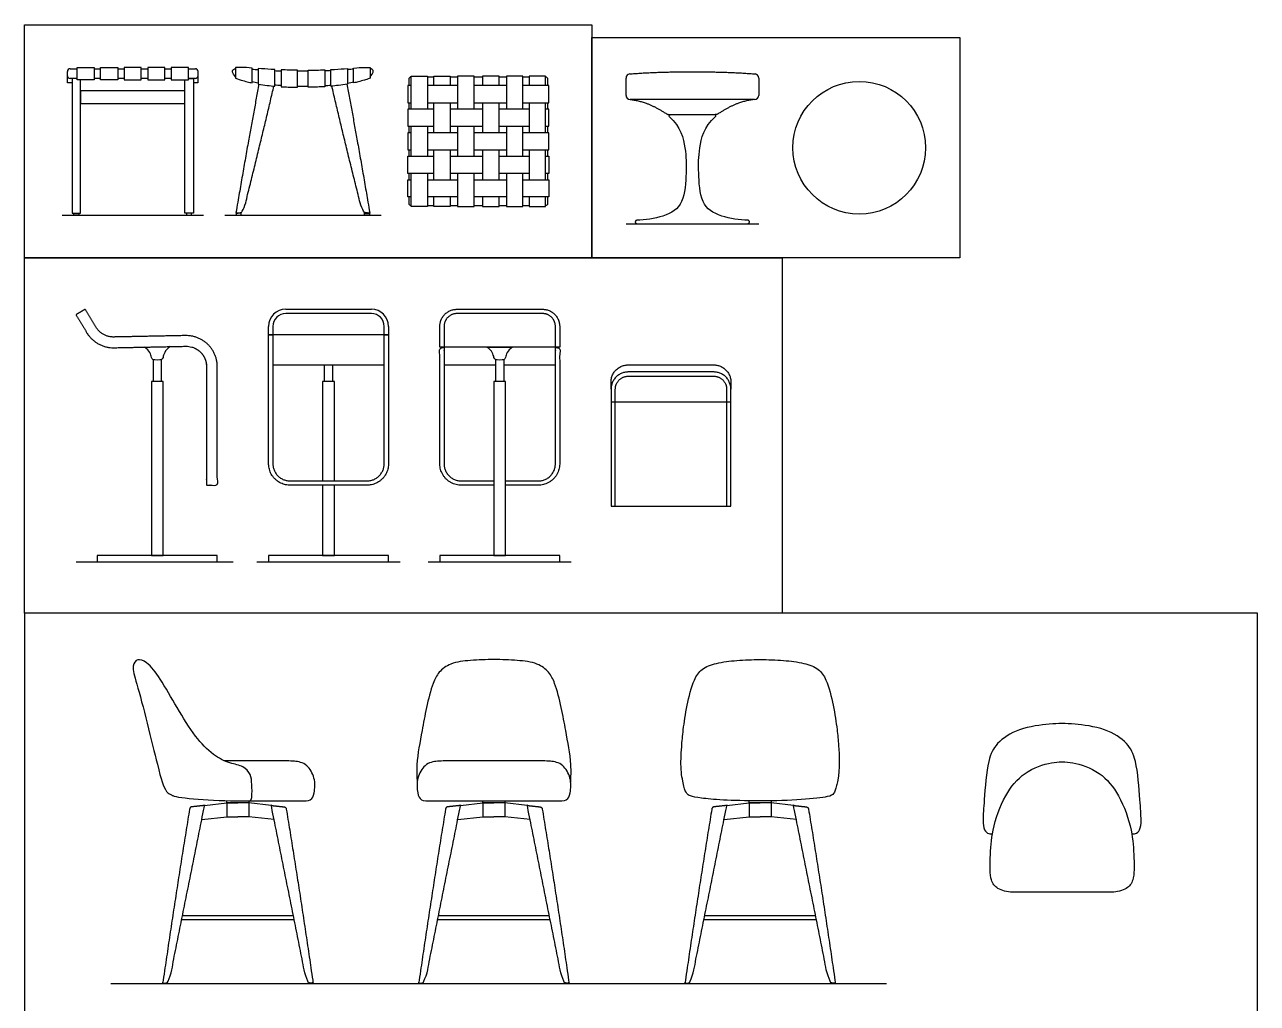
# Model space of a CAD drawing. Header units: millimetres. Extents: x 0 to 8.6, y -0.3 to 11.7.
# Drawn here: x 0.045 to 3.703, y 8.753 to 11.657 of the extents above; entities that cross this region are included whole.
import ezdxf

# ---------------------------------------------------------------- set-up
doc = ezdxf.new("R2010")
doc.units = ezdxf.units.MM
for name, color, linetype, true_color in [('AG-DETAILS', 7, 'Continuous', 0x66ffff), ('AG-DIAGRAM', 7, 'Continuous', 0xfecc66), ('AG-FURNITURE', 7, 'Continuous', 0x66ccff), ('X-VPRT', 6, 'Continuous', 0xff00ff)]:
    doc.layers.add(name, color=color, linetype=linetype, true_color=true_color)

msp = doc.modelspace()

# ---------------------------------------------------------------- linework, layer by layer
at = {"layer": 'AG-DETAILS'}
for p, q in [((0.8199, 10.8125), (1.0739, 10.8125)), ((1.0739, 10.7998), (0.8199, 10.7998)), ((0.7691, 10.7363), (0.7691, 10.7617)), ((0.7818, 10.7617), (0.7818, 10.7363)), ((1.112, 10.7363), (1.112, 10.7617)), ((1.1247, 10.7617), (1.1247, 10.7363))]:
    msp.add_line(p, q, dxfattribs=at)
for points in [[(1.2898, 10.6479), (1.4433, 10.6479)], [(1.4665, 10.6479), (1.62, 10.6479)]]:
    msp.add_lwpolyline(points, dxfattribs=at)
for centre, radius, start, end in [((0.8199, 10.7617), 0.0508, 90, 180), ((0.8199, 10.7617), 0.0381, 90, 180), ((1.0739, 10.7617), 0.0508, 0, 90), ((1.0739, 10.7617), 0.0381, 0, 90)]:
    msp.add_arc(centre, radius, start, end, dxfattribs=at)
for points, weights, knots in [([(1.4374, 10.2906), (1.389, 10.2906), (1.3406, 10.2906), (1.2771, 10.2906), (1.2771, 10.3541), (1.2771, 10.5452), (1.2771, 10.7002), (1.2834, 10.7002), (1.2898, 10.7002), (1.2898, 10.5452), (1.2898, 10.3541), (1.2898, 10.3033), (1.3406, 10.3033), (1.389, 10.3033), (1.4374, 10.3033)], [1, 1, 1, 0.707106781187, 1, 1, 1, 1, 1, 1, 1, 0.707106781186, 1, 1, 1], [-1.898874, -1.898874, -1.898874, -1.581166, -1.581166, -1.253916, -1.253916, 0, 0, 0.041667, 0.041667, 1.295583, 1.295583, 1.622832, 1.622832, 1.940541, 1.940541, 1.940541]), ([(1.4723, 10.3033), (1.5208, 10.3033), (1.5692, 10.3033), (1.62, 10.3033), (1.62, 10.3541), (1.62, 10.5452), (1.62, 10.7002), (1.6263, 10.7002), (1.6327, 10.7002), (1.6327, 10.5452), (1.6327, 10.3541), (1.6327, 10.2906), (1.5692, 10.2906), (1.5208, 10.2906), (1.4723, 10.2906)], [1, 1, 1, 0.707106781186, 1, 1, 1, 1, 1, 1, 1, 0.707106781187, 1, 1, 1], [2.055124, 2.055124, 2.055124, 2.372832, 2.372832, 2.700082, 2.700082, 3.953998, 3.953998, 3.995665, 3.995665, 5.249581, 5.249581, 5.576831, 5.576831, 5.894539, 5.894539, 5.894539])]:
    msp.add_rational_spline(points, weights, degree=2, knots=knots, dxfattribs=at)
at = {"layer": 'AG-DIAGRAM'}
for p, q in [((0.1976, 10.0632), (0.6639, 10.0632)), ((0.3009, 8.8122), (2.6021, 8.8122))]:
    msp.add_line(p, q, dxfattribs=at)
for points in [[(0.1563, 11.0919), (0.5754, 11.0919)], [(0.6388, 11.0919), (1.1026, 11.0919)], [(1.8295, 11.0665), (2.2232, 11.0665)], [(0.7345, 10.0632), (1.1592, 10.0632)], [(1.2425, 10.0632), (1.6672, 10.0632)]]:
    msp.add_lwpolyline(points, dxfattribs=at)
at = {"layer": 'AG-FURNITURE'}
for p, q in [((1.185, 11.4947), (1.185, 11.4761)), ((1.2591, 11.5015), (1.2408, 11.5015)), ((1.3297, 11.5015), (1.3081, 11.5015)), ((1.404, 11.5015), (1.3787, 11.5015)), ((1.4746, 11.5015), (1.4531, 11.5015)), ((1.542, 11.5015), (1.5236, 11.5015)), ((1.5978, 11.4761), (1.5978, 11.4947)), ((1.185, 11.4253), (1.185, 11.4062)), ((1.2591, 11.3364), (1.2591, 11.4253)), ((1.3081, 11.4253), (1.3081, 11.3364)), ((1.404, 11.4253), (1.404, 11.3364)), ((1.4531, 11.3364), (1.4531, 11.4253)), ((1.542, 11.4253), (1.542, 11.3364)), ((1.591, 11.3364), (1.591, 11.4253)), ((1.5978, 11.4062), (1.5978, 11.4253)), ((1.185, 11.3554), (1.185, 11.3364)), ((1.1917, 11.2665), (1.1917, 11.3554)), ((1.2408, 11.3554), (1.2408, 11.2665)), ((1.3297, 11.3554), (1.3297, 11.2665)), ((1.3787, 11.2665), (1.3787, 11.3554)), ((1.4746, 11.3554), (1.4746, 11.2665)), ((1.5236, 11.2665), (1.5236, 11.3554)), ((1.5978, 11.3364), (1.5978, 11.3554)), ((1.185, 11.2856), (1.185, 11.2665)), ((1.2591, 11.1967), (1.2591, 11.2856)), ((1.3081, 11.2856), (1.3081, 11.1967)), ((1.404, 11.2856), (1.404, 11.1967)), ((1.4531, 11.1967), (1.4531, 11.2856)), ((1.542, 11.2856), (1.542, 11.1967)), ((1.591, 11.1967), (1.591, 11.2856)), ((1.5978, 11.2665), (1.5978, 11.2856)), ((1.185, 11.2157), (1.185, 11.1967)), ((1.5978, 11.1967), (1.5978, 11.2157)), ((1.185, 11.1459), (1.185, 11.1272)), ((1.2408, 11.1205), (1.2591, 11.1205)), ((1.3081, 11.1205), (1.3297, 11.1205)), ((1.3787, 11.1205), (1.404, 11.1205)), ((1.4531, 11.1205), (1.4746, 11.1205)), ((1.5236, 11.1205), (1.542, 11.1205)), ((1.5978, 11.1272), (1.5978, 11.1459)), ((1.1247, 10.7363), (0.7691, 10.7363)), ((1.6327, 10.7002), (1.2771, 10.7002))]:
    msp.add_line(p, q, dxfattribs=at)
for points in [[(0.2008, 11.53), (0.2516, 11.53), (0.2516, 11.4936), (0.2008, 11.4936)], [(0.2706, 11.53), (0.3214, 11.53), (0.3214, 11.4936), (0.2706, 11.4936)], [(0.3913, 11.53), (0.3405, 11.53), (0.3405, 11.4936), (0.3913, 11.4936)], [(0.4611, 11.53), (0.4103, 11.53), (0.4103, 11.4936), (0.4611, 11.4936)], [(0.531, 11.53), (0.4802, 11.53), (0.4802, 11.4936), (0.531, 11.4936)], [(0.2113, 11.423), (0.5204, 11.423), (0.5204, 11.4611), (0.2113, 11.4611)], [(0.1912, 11.0978), (0.206, 11.0978), (0.206, 11.0919), (0.1912, 11.0919)], [(0.5405, 11.0978), (0.5257, 11.0978), (0.5257, 11.0919), (0.5405, 11.0919)], [(0.6876, 11.0978), (0.6728, 11.0978), (0.6728, 11.0919), (0.6876, 11.0919)], [(1.0537, 11.0978), (1.0685, 11.0978), (1.0685, 11.0919), (1.0537, 11.0919)], [(0.4211, 10.0822), (0.456, 10.0822), (0.456, 10.5981), (0.4211, 10.5981)], [(1.4374, 10.3033), (1.4374, 10.0822), (1.4723, 10.0822), (1.4723, 10.3033), (1.4723, 10.5981), (1.4374, 10.5981)], [(0.2605, 10.0632), (0.6167, 10.0632), (0.6167, 10.0822), (0.2605, 10.0822)], [(0.7688, 10.0632), (1.125, 10.0632), (1.125, 10.0822), (0.7688, 10.0822)], [(1.2768, 10.0632), (1.633, 10.0632), (1.633, 10.0822), (1.2768, 10.0822)], [(1.405, 9.3476), (1.405, 9.3538), (1.4701, 9.3538), (1.4701, 9.3476)]]:
    msp.add_lwpolyline(points, close=True, dxfattribs=at)
for points in [[(0.2516, 11.5261), (0.2706, 11.5261)], [(0.3214, 11.5261), (0.3405, 11.5261)], [(0.3913, 11.5261), (0.4103, 11.5261)], [(0.4611, 11.5261), (0.4802, 11.5261)], [(0.671, 11.5298), (0.671, 11.4987)], [(0.7201, 11.4843), (0.7201, 11.5283)], [(0.7384, 11.5269), (0.7384, 11.4807)], [(0.7874, 11.4744), (0.7874, 11.5238)], [(0.8058, 11.523), (0.8058, 11.473)], [(0.8548, 11.4712), (0.8548, 11.5219)], [(0.8865, 11.4712), (0.8865, 11.5219)], [(0.9355, 11.523), (0.9355, 11.473)], [(0.9539, 11.4744), (0.9539, 11.5238)], [(1.0029, 11.5269), (1.0029, 11.4807)], [(1.0213, 11.4843), (1.0213, 11.5283)], [(1.0703, 11.5298), (1.0703, 11.4987)], [(0.1859, 11.484), (0.1722, 11.484), (0.1722, 11.5185)], [(0.2008, 11.4976), (0.1859, 11.4976), (0.1859, 11.0978), (0.2113, 11.0978), (0.2113, 11.4936)], [(0.2706, 11.4976), (0.2516, 11.4976)], [(0.3405, 11.4976), (0.3214, 11.4976)], [(0.4103, 11.4976), (0.3913, 11.4976)], [(0.4802, 11.4976), (0.4611, 11.4976)], [(0.531, 11.4976), (0.5458, 11.4976), (0.5458, 11.0978), (0.5204, 11.0978), (0.5204, 11.4936)], [(0.5595, 11.5185), (0.5595, 11.484), (0.5458, 11.484)], [(1.1917, 11.4062), (1.1917, 11.5046), (1.2408, 11.5046), (1.2408, 11.4062)], [(1.2591, 11.4761), (1.2591, 11.5046), (1.3081, 11.5046), (1.3081, 11.4761)], [(1.3787, 11.4062), (1.3787, 11.5046), (1.3297, 11.5046), (1.3297, 11.4062)], [(1.4531, 11.4761), (1.4531, 11.5046), (1.404, 11.5046), (1.404, 11.4761)], [(1.5236, 11.4062), (1.5236, 11.5046), (1.4746, 11.5046), (1.4746, 11.4062)], [(1.591, 11.4761), (1.591, 11.5046), (1.542, 11.5046), (1.542, 11.4761)], [(1.1917, 11.4761), (1.1818, 11.4761), (1.1818, 11.4253), (1.1917, 11.4253)], [(1.3297, 11.4761), (1.2408, 11.4761)], [(1.4746, 11.4761), (1.3787, 11.4761)], [(1.5236, 11.4253), (1.6009, 11.4253), (1.6009, 11.4761), (1.5236, 11.4761)], [(1.2408, 11.4253), (1.3297, 11.4253)], [(1.3787, 11.4253), (1.4746, 11.4253)], [(1.2591, 11.4062), (1.1818, 11.4062), (1.1818, 11.3554), (1.2591, 11.3554)], [(1.404, 11.4062), (1.3081, 11.4062)], [(1.542, 11.4062), (1.4531, 11.4062)], [(1.591, 11.3554), (1.6009, 11.3554), (1.6009, 11.4062), (1.591, 11.4062)], [(1.3081, 11.3554), (1.404, 11.3554)], [(1.4531, 11.3554), (1.542, 11.3554)], [(1.1917, 11.3364), (1.1818, 11.3364), (1.1818, 11.2856), (1.1917, 11.2856)], [(1.3297, 11.3364), (1.2408, 11.3364)], [(1.4746, 11.3364), (1.3787, 11.3364)], [(1.5236, 11.2856), (1.6009, 11.2856), (1.6009, 11.3364), (1.5236, 11.3364)], [(1.2591, 11.2157), (1.1818, 11.2157), (1.1818, 11.2665), (1.2591, 11.2665)], [(1.2408, 11.2856), (1.3297, 11.2856)], [(1.3081, 11.2665), (1.404, 11.2665)], [(1.3787, 11.2856), (1.4746, 11.2856)], [(1.4531, 11.2665), (1.542, 11.2665)], [(1.591, 11.2665), (1.6009, 11.2665), (1.6009, 11.2157), (1.591, 11.2157)], [(1.1917, 11.1459), (1.1818, 11.1459), (1.1818, 11.1967), (1.1917, 11.1967)], [(1.2408, 11.2157), (1.2408, 11.1173), (1.1917, 11.1173), (1.1917, 11.2157)], [(1.2408, 11.1967), (1.3297, 11.1967)], [(1.404, 11.2157), (1.3081, 11.2157)], [(1.3297, 11.2157), (1.3297, 11.1173), (1.3787, 11.1173), (1.3787, 11.2157)], [(1.3787, 11.1967), (1.4746, 11.1967)], [(1.542, 11.2157), (1.4531, 11.2157)], [(1.4746, 11.2157), (1.4746, 11.1173), (1.5236, 11.1173), (1.5236, 11.2157)], [(1.5236, 11.1967), (1.6009, 11.1967), (1.6009, 11.1459), (1.5236, 11.1459)], [(1.3297, 11.1459), (1.2408, 11.1459)], [(1.3081, 11.1459), (1.3081, 11.1173), (1.2591, 11.1173), (1.2591, 11.1459)], [(1.4746, 11.1459), (1.3787, 11.1459)], [(1.404, 11.1459), (1.404, 11.1173), (1.4531, 11.1173), (1.4531, 11.1459)], [(1.542, 11.1459), (1.542, 11.1173), (1.591, 11.1173), (1.591, 11.1459)], [(1.4169, 10.7002), (1.4929, 10.7002)], [(0.4502, 10.6628), (0.4502, 10.5981), (0.427, 10.5981), (0.427, 10.6628)], [(0.7818, 10.6479), (1.112, 10.6479)], [(0.9585, 10.6479), (0.9585, 10.5981), (0.9353, 10.5981), (0.9353, 10.6479)], [(1.4665, 10.6628), (1.4665, 10.5981), (1.4433, 10.5981), (1.4433, 10.6628)], [(0.9643, 10.3033), (0.9643, 10.5981), (0.9294, 10.5981), (0.9294, 10.3033)], [(2.1407, 10.5364), (1.7851, 10.5364)], [(1.7851, 10.5348), (1.7851, 10.2283)], [(1.7851, 10.2283), (1.7978, 10.2283), (1.7978, 10.5348)], [(2.128, 10.5348), (2.128, 10.2283)], [(2.128, 10.2283), (2.1407, 10.2283), (2.1407, 10.5348)], [(0.9294, 10.2906), (0.9294, 10.0822), (0.9643, 10.0822), (0.9643, 10.2906)], [(1.7978, 10.2283), (2.128, 10.2283)], [(0.5791, 9.3403), (0.5419, 9.3362)], [(0.5791, 9.3403), (0.6454, 9.3476), (0.678, 9.3476)], [(0.7106, 9.3538), (0.7106, 9.3476), (0.6454, 9.3476), (0.6454, 9.3544)], [(0.6454, 9.3476), (0.6454, 9.3068)], [(0.777, 9.3403), (0.7106, 9.3476), (0.678, 9.3476)], [(0.7106, 9.3476), (0.7106, 9.3068)], [(0.777, 9.3403), (0.8142, 9.3362)], [(1.3386, 9.3403), (1.3014, 9.3362)], [(1.3386, 9.3403), (1.405, 9.3476), (1.4375, 9.3476)], [(1.405, 9.3476), (1.405, 9.3068)], [(1.5365, 9.3403), (1.4701, 9.3476), (1.4375, 9.3476)], [(1.4701, 9.3476), (1.4701, 9.3068)], [(1.5365, 9.3403), (1.5737, 9.3362)], [(2.1287, 9.3403), (2.0914, 9.3362)], [(2.1287, 9.3403), (2.195, 9.3476), (2.2276, 9.3476)], [(2.2602, 9.354), (2.2602, 9.3476), (2.195, 9.3476), (2.195, 9.354)], [(2.195, 9.3476), (2.195, 9.3068)], [(2.3265, 9.3403), (2.2602, 9.3476), (2.2276, 9.3476)], [(2.2602, 9.3476), (2.2602, 9.3068)], [(2.3265, 9.3403), (2.3637, 9.3362)], [(0.5707, 9.2986), (0.6454, 9.3068), (0.678, 9.3068)], [(0.7853, 9.2986), (0.7106, 9.3068), (0.678, 9.3068)], [(1.3302, 9.2986), (1.405, 9.3068), (1.4375, 9.3068)], [(1.5448, 9.2986), (1.4701, 9.3068), (1.4375, 9.3068)], [(2.1203, 9.2986), (2.195, 9.3068), (2.2276, 9.3068)], [(2.3349, 9.2986), (2.2602, 9.3068), (2.2276, 9.3068)], [(3.1234, 9.0831), (2.9754, 9.0831)], [(3.2714, 9.0831), (3.1234, 9.0831)], [(0.8451, 9.0007), (0.511, 9.0007)], [(0.5135, 9.0134), (0.8425, 9.0134)], [(1.6046, 9.0007), (1.2705, 9.0007)], [(1.273, 9.0134), (1.602, 9.0134)], [(2.3946, 9.0007), (2.0606, 9.0007)], [(2.0631, 9.0134), (2.3921, 9.0134)]]:
    msp.add_lwpolyline(points, dxfattribs=at)
msp.add_circle((2.5217, 11.2919), 0.1968, dxfattribs=at)
for centre, radius, start, end in [((0.1798, 11.5185), 0.00763, 90, 180), ((0.5519, 11.5185), 0.00763, 0, 90), ((0.1798, 11.5052), 0.00763, 180, 270), ((0.5519, 11.5052), 0.00763, 270, 360), ((1.1917, 11.4947), 0.00673, 90, 180), ((1.591, 11.4947), 0.00673, 0, 90), ((1.8415, 11.4987), 0.012, 95.0886, 180), ((2.2112, 11.4987), 0.012, 0, 84.9114), ((1.8415, 11.4471), 0.012, 180, 270), ((2.2112, 11.4471), 0.012, 270, 360), ((1.9601, 11.3867), 0.00314, 90, 227.919), ((2.0926, 11.3867), 0.00314, 312.081, 90), ((1.1917, 11.1272), 0.00673, 180, 270), ((1.591, 11.1272), 0.00673, 270, 360)]:
    msp.add_arc(centre, radius, start, end, dxfattribs=at)
for points, degree in [([(0.1798, 11.5261), (0.1903, 11.5261), (0.2008, 11.5261)], 2), ([(0.531, 11.5261), (0.5414, 11.5261), (0.5519, 11.5261)], 2), ([(0.7201, 11.5251), (0.7256, 11.5247), (0.7318, 11.5242), (0.7384, 11.5237)], 3), ([(0.8548, 11.5219), (0.8385, 11.522), (0.8222, 11.5224), (0.8058, 11.523)], 3), ([(0.8865, 11.5219), (0.9029, 11.522), (0.9192, 11.5224), (0.9355, 11.523)], 3), ([(1.0213, 11.5251), (1.0157, 11.5247), (1.0096, 11.5242), (1.0029, 11.5237)], 3), ([(0.1722, 11.5052), (0.1722, 11.5118), (0.1722, 11.5185)], 2), ([(0.2008, 11.4976), (0.1903, 11.4976), (0.1798, 11.4976)], 2), ([(0.5519, 11.4976), (0.5414, 11.4976), (0.531, 11.4976)], 2), ([(0.5595, 11.5185), (0.5595, 11.5118), (0.5595, 11.5052)], 2), ([(0.7384, 11.4839), (0.7316, 11.4851), (0.7256, 11.4863), (0.7201, 11.4875)], 3), ([(0.7874, 11.5207), (0.7933, 11.5204), (0.7995, 11.5201), (0.8058, 11.5199)], 3), ([(0.8707, 11.5186), (0.8653, 11.5186), (0.86, 11.5186), (0.8548, 11.5187)], 3), ([(0.8865, 11.5187), (0.8813, 11.5186), (0.8761, 11.5186), (0.8707, 11.5186)], 3), ([(0.9539, 11.5207), (0.948, 11.5204), (0.9419, 11.5201), (0.9355, 11.5199)], 3), ([(1.0029, 11.4839), (1.0097, 11.4851), (1.0158, 11.4863), (1.0213, 11.4875)], 3), ([(1.8295, 11.4471), (1.8295, 11.4729), (1.8295, 11.4987)], 2), ([(1.8405, 11.5107), (1.9152, 11.5173), (2.0264, 11.5173)], 2), ([(2.0264, 11.5173), (2.1376, 11.5173), (2.2123, 11.5107)], 2), ([(2.2232, 11.4987), (2.2232, 11.4729), (2.2232, 11.4471)], 2), ([(0.8058, 11.4762), (0.7994, 11.4766), (0.7933, 11.4771), (0.7874, 11.4776)], 3), ([(0.8548, 11.4744), (0.86, 11.4744), (0.8652, 11.4743), (0.8707, 11.4743)], 3), ([(0.8707, 11.4743), (0.8761, 11.4743), (0.8814, 11.4744), (0.8865, 11.4744)], 3), ([(0.9355, 11.4762), (0.942, 11.4766), (0.9481, 11.4771), (0.9539, 11.4776)], 3), ([(2.0264, 11.4351), (1.934, 11.4351), (1.8415, 11.4351)], 2), ([(2.2112, 11.4351), (2.1188, 11.4351), (2.0264, 11.4351)], 2), ([(2.0264, 11.3899), (2.0043, 11.3899), (1.9822, 11.3899), (1.9601, 11.3899)], 3), ([(2.0926, 11.3899), (2.0705, 11.3899), (2.0485, 11.3899), (2.0264, 11.3899)], 3), ([(1.862, 11.0665), (1.9168, 11.0665), (1.9716, 11.0665), (2.0264, 11.0665)], 3), ([(2.0264, 11.0665), (2.0812, 11.0665), (2.136, 11.0665), (2.1908, 11.0665)], 3), ([(0.678, 9.4726), (0.6702, 9.4726), (0.6552, 9.4726), (0.6383, 9.4726)], 3), ([(0.7106, 9.3539), (0.7179, 9.354), (0.7191, 9.3642)], 2), ([(0.5419, 9.3362), (0.5355, 9.3355), (0.5346, 9.3295)], 2), ([(0.8142, 9.3362), (0.8205, 9.3355), (0.8215, 9.3295)], 2), ([(1.3014, 9.3362), (1.2951, 9.3355), (1.2941, 9.3295)], 2), ([(1.5737, 9.3362), (1.58, 9.3355), (1.581, 9.3295)], 2), ([(2.0914, 9.3362), (2.0851, 9.3355), (2.0841, 9.3295)], 2), ([(2.3637, 9.3362), (2.3701, 9.3355), (2.371, 9.3295)], 2)]:
    msp.add_open_spline(points, degree=degree, dxfattribs=at)
for points, degree, knots in [([(0.671, 11.5023), (0.66, 11.5133), (0.66, 11.5227), (0.6685, 11.5261), (0.671, 11.5265)], 3, [0.4888179, 0.4888179, 0.4888179, 0.4888179, 0.8535432, 0.9530707, 0.9530707, 0.9530707, 0.9530707]), ([(0.7201, 11.5283), (0.7064, 11.5293), (0.695, 11.5301), (0.6836, 11.5305), (0.671, 11.5298)], 3, [-0.969306, -0.969306, -0.969306, -0.969306, -0.8736127, -0.8080213, -0.8080213, -0.8080213, -0.8080213]), ([(0.7874, 11.5238), (0.7838, 11.524), (0.7675, 11.5249), (0.7512, 11.526), (0.7384, 11.5269)], 3, [-1.190907, -1.190907, -1.190907, -1.190907, -1.155296, -1.0297887, -1.0297887, -1.0297887, -1.0297887]), ([(0.9539, 11.5238), (0.9575, 11.524), (0.9739, 11.5249), (0.9902, 11.526), (1.0029, 11.5269)], 3, [-1.190907, -1.190907, -1.190907, -1.190907, -1.155296, -1.0297887, -1.0297887, -1.0297887, -1.0297887]), ([(1.0213, 11.5283), (1.035, 11.5293), (1.0463, 11.5301), (1.0578, 11.5305), (1.0703, 11.5298)], 3, [-0.969306, -0.969306, -0.969306, -0.969306, -0.8736127, -0.8080213, -0.8080213, -0.8080213, -0.8080213]), ([(1.0703, 11.5023), (1.0814, 11.5133), (1.0814, 11.5227), (1.0729, 11.5261), (1.0703, 11.5265)], 3, [0.4888179, 0.4888179, 0.4888179, 0.4888179, 0.8535432, 0.9530707, 0.9530707, 0.9530707, 0.9530707]), ([(0.671, 11.4987), (0.6797, 11.4949), (0.6896, 11.4917), (0.7045, 11.4878), (0.7153, 11.4853), (0.7201, 11.4843)], 3, [-0.6649468, -0.6649468, -0.6649468, -0.6649468, -0.6175352, -0.5503921, -0.4969851, -0.4969851, -0.4969851, -0.4969851]), ([(1.0703, 11.4987), (1.0617, 11.4949), (1.0517, 11.4917), (1.0368, 11.4878), (1.0261, 11.4853), (1.0213, 11.4843)], 3, [-0.6649468, -0.6649468, -0.6649468, -0.6649468, -0.6175352, -0.5503921, -0.4969851, -0.4969851, -0.4969851, -0.4969851]), ([(0.7403, 11.4804), (0.7066, 11.3031), (0.6721, 11.0978), (0.681, 11.0978), (0.6936, 11.1006), (0.743, 11.2952), (0.7847, 11.4747)], 2, [-1.356517, -1.356517, -1.356517, 0.006781, 0.006781, 0.081549, 0.081549, 1.398892, 1.398892, 1.398892]), ([(0.7384, 11.4807), (0.7472, 11.4791), (0.7635, 11.4768), (0.7799, 11.4751), (0.7874, 11.4744)], 3, [-0.4355262, -0.4355262, -0.4355262, -0.4355262, -0.3476521, -0.2733613, -0.2733613, -0.2733613, -0.2733613]), ([(0.8058, 11.473), (0.8075, 11.4729), (0.8238, 11.472), (0.8402, 11.4714), (0.8548, 11.4712)], 3, [-0.2128823, -0.2128823, -0.2128823, -0.2128823, -0.1964126, -0.0519368, -0.0519368, -0.0519368, -0.0519368]), ([(0.9355, 11.473), (0.9339, 11.4729), (0.9175, 11.472), (0.9012, 11.4714), (0.8865, 11.4712)], 3, [-0.2128823, -0.2128823, -0.2128823, -0.2128823, -0.1964126, -0.0519368, -0.0519368, -0.0519368, -0.0519368]), ([(1.0029, 11.4807), (0.9941, 11.4791), (0.9778, 11.4768), (0.9614, 11.4751), (0.9539, 11.4744)], 3, [-0.4355262, -0.4355262, -0.4355262, -0.4355262, -0.3476521, -0.2733613, -0.2733613, -0.2733613, -0.2733613]), ([(1.0011, 11.4804), (1.0347, 11.3031), (1.0692, 11.0978), (1.0603, 11.0978), (1.0478, 11.1006), (0.9984, 11.2952), (0.9566, 11.4747)], 2, [-1.356517, -1.356517, -1.356517, 0.006781, 0.006781, 0.081549, 0.081549, 1.398892, 1.398892, 1.398892]), ([(1.8415, 11.4351), (1.8945, 11.4293), (1.9534, 11.3899), (1.9601, 11.3899)], 2, [0, 0, 0, 0.3976632, 0.4392275, 0.4392275, 0.4392275]), ([(2.2112, 11.4351), (2.1583, 11.4293), (2.0993, 11.3899), (2.0926, 11.3899)], 2, [0, 0, 0, 0.3976632, 0.4392275, 0.4392275, 0.4392275]), ([(1.958, 11.3844), (1.9924, 11.3533), (2.0085, 11.2824), (2.0085, 11.2237), (2.0033, 11.1218), (1.9469, 11.0861), (1.8854, 11.0771), (1.8619, 11.0765)], 3, [-1.80838, -1.80838, -1.80838, -1.80838, -1.575881, -1.329642, -1.083403, -0.837164, -0.607288, -0.607288, -0.607288, -0.607288]), ([(2.1909, 11.0765), (2.1673, 11.0771), (2.1059, 11.0861), (2.0495, 11.1218), (2.0443, 11.2237), (2.0443, 11.2824), (2.0603, 11.3533), (2.0947, 11.3844)], 3, [0.573792, 0.573792, 0.573792, 0.573792, 0.803668, 1.049907, 1.296146, 1.542385, 1.774884, 1.774884, 1.774884, 1.774884]), ([(0.4386, 10.6619), (0.427, 10.6619), (0.4214, 10.6619), (0.417, 10.691), (0.4006, 10.7002)], 3, [0.2290407, 0.2290407, 0.2290407, 0.2290407, 0.3452746, 0.4505048, 0.4505048, 0.4505048, 0.4505048]), ([(0.4766, 10.7017), (0.4601, 10.691), (0.4558, 10.6619), (0.4502, 10.6619), (0.4386, 10.6619)], 3, [0.002545, 0.002545, 0.002545, 0.002545, 0.110166, 0.2290407, 0.2290407, 0.2290407, 0.2290407]), ([(1.4549, 10.6619), (1.4433, 10.6619), (1.4377, 10.6619), (1.4333, 10.691), (1.4169, 10.7002)], 3, [0.2290407, 0.2290407, 0.2290407, 0.2290407, 0.3452746, 0.4505048, 0.4505048, 0.4505048, 0.4505048]), ([(1.4929, 10.7002), (1.4764, 10.691), (1.4721, 10.6619), (1.4665, 10.6619), (1.4549, 10.6619)], 3, [0.0075767, 0.0075767, 0.0075767, 0.0075767, 0.1128069, 0.2290407, 0.2290407, 0.2290407, 0.2290407]), ([(0.7191, 9.3642), (0.7202, 9.3772), (0.7195, 9.4044), (0.7171, 9.4324), (0.6951, 9.4582), (0.6506, 9.465), (0.6, 9.4912), (0.5502, 9.5444), (0.4975, 9.6296), (0.4496, 9.7144), (0.4139, 9.763), (0.3777, 9.7786), (0.362, 9.7496), (0.3815, 9.6968), (0.4436, 9.4422), (0.456, 9.3955), (0.4678, 9.3802), (0.4701, 9.3776), (0.4725, 9.376), (0.4748, 9.3744), (0.482, 9.3708), (0.4955, 9.3624), (0.6, 9.3538), (0.6893, 9.3538), (0.6965, 9.3538), (0.7036, 9.3538), (0.7106, 9.3539)], 3, [11.236953, 11.236953, 11.236953, 11.236953, 11.572479, 11.908037, 12.240012, 12.597059, 13.045231, 13.599266, 14.216959, 14.826363, 15.315926, 15.611429, 15.911456, 16.373592, 17.365141, 18.091865, 18.124626, 18.157386, 18.157386, 18.157386, 18.190147, 18.222908, 18.765705, 18.765705, 18.765705, 18.809356, 18.809356, 18.809356, 18.809356]), ([(1.6654, 9.4082), (1.6663, 9.4252), (1.6678, 9.4759), (1.652, 9.5523), (1.6391, 9.6282), (1.6211, 9.6991), (1.6017, 9.7378), (1.5653, 9.7645), (1.5057, 9.7713), (1.4606, 9.7732), (1.4375, 9.7729), (1.4144, 9.7732), (1.3694, 9.7713), (1.3098, 9.7645), (1.2734, 9.7378), (1.2539, 9.6991), (1.236, 9.6282), (1.2231, 9.5523), (1.2073, 9.4759), (1.2088, 9.4252), (1.2097, 9.4082)], 3, [0, 0, 0, 0, 0.409579, 1.183417, 1.697373, 2.211519, 2.5428, 2.907655, 3.349078, 3.825956, 3.825956, 3.825956, 4.302835, 4.744258, 5.109113, 5.440394, 5.95454, 6.468496, 7.242334, 7.651913, 7.651913, 7.651913, 7.651913]), ([(2.0013, 9.3975), (2.0042, 9.386), (2.0079, 9.3746), (2.0275, 9.3624), (2.1383, 9.3538), (2.2276, 9.3538), (2.3169, 9.3538), (2.4277, 9.3624), (2.4473, 9.3746), (2.4529, 9.3916), (2.4645, 9.4438), (2.4614, 9.5078), (2.4561, 9.567), (2.4458, 9.6358), (2.4275, 9.7089), (2.4023, 9.7476), (2.3553, 9.7645), (2.2957, 9.7713), (2.2507, 9.7732), (2.2276, 9.7729), (2.2045, 9.7732), (2.1595, 9.7713), (2.0999, 9.7645), (2.0529, 9.7476), (2.0277, 9.7089), (2.0094, 9.6358), (1.9991, 9.567), (1.9938, 9.5078), (1.9907, 9.4438), (1.9984, 9.409), (2.0013, 9.3975)], 3, [0, 0, 0, 0, 0.531808, 1.063615, 1.573157, 1.573157, 1.573157, 2.082699, 2.281479, 2.531209, 2.643382, 3.345095, 3.724403, 4.193888, 4.663548, 4.966164, 5.29945, 5.702678, 6.138295, 6.138295, 6.138295, 6.573911, 6.977139, 7.310425, 7.613041, 8.082701, 8.552186, 8.931494, 9.463302, 9.99511, 9.99511, 9.99511, 9.99511]), ([(3.1234, 9.5832), (3.1105, 9.5831), (3.0844, 9.5822), (2.9943, 9.5711), (2.9276, 9.5271), (2.9008, 9.4724), (2.8926, 9.3583), (2.8881, 9.2995), (2.8902, 9.2673), (2.9051, 9.2551), (2.9131, 9.2556), (2.9167, 9.2563)], 3, [3.628868, 3.628868, 3.628868, 3.628868, 3.984789, 4.525481, 5.027593, 5.467738, 6.079661, 6.528586, 6.836885, 7.069136, 7.257736, 7.257736, 7.257736, 7.257736]), ([(3.3301, 9.2563), (3.3337, 9.2556), (3.3417, 9.2551), (3.3566, 9.2673), (3.3587, 9.2995), (3.3541, 9.3583), (3.346, 9.4724), (3.3191, 9.5271), (3.2525, 9.5711), (3.1623, 9.5822), (3.1363, 9.5831), (3.1234, 9.5832)], 3, [0, 0, 0, 0, 0.1886, 0.420851, 0.72915, 1.178075, 1.789998, 2.230142, 2.732255, 3.272947, 3.628868, 3.628868, 3.628868, 3.628868]), ([(0.678, 9.3538), (0.7673, 9.3538), (0.8239, 9.3538), (0.8524, 9.3538), (0.8782, 9.3538), (0.8977, 9.3547), (0.9057, 9.3789), (0.9086, 9.4226), (0.8806, 9.4668), (0.8436, 9.4724), (0.8086, 9.4726), (0.6949, 9.4726), (0.678, 9.4726)], 3, [0, 0, 0, 0, 0.557807, 0.557807, 0.557807, 0.775416, 1.0488, 1.429511, 1.803398, 2.275685, 2.80319, 3.211101, 3.211101, 3.211101, 3.211101]), ([(1.4375, 9.4726), (1.4206, 9.4726), (1.307, 9.4726), (1.272, 9.4724), (1.235, 9.4668), (1.207, 9.4226), (1.2099, 9.3789), (1.2179, 9.3547), (1.2374, 9.3538), (1.2631, 9.3538), (1.2916, 9.3538), (1.3483, 9.3538), (1.4375, 9.3538)], 3, [3.211101, 3.211101, 3.211101, 3.211101, 3.619011, 4.146516, 4.618803, 4.992691, 5.373401, 5.646786, 5.864395, 5.864395, 5.864395, 6.422201, 6.422201, 6.422201, 6.422201]), ([(1.4375, 9.3538), (1.5268, 9.3538), (1.5835, 9.3538), (1.6119, 9.3538), (1.6377, 9.3538), (1.6572, 9.3547), (1.6652, 9.3789), (1.6681, 9.4226), (1.6401, 9.4668), (1.6031, 9.4724), (1.5681, 9.4726), (1.4544, 9.4726), (1.4375, 9.4726)], 3, [0, 0, 0, 0, 0.557807, 0.557807, 0.557807, 0.775416, 1.0488, 1.429511, 1.803398, 2.275685, 2.80319, 3.211101, 3.211101, 3.211101, 3.211101]), ([(2.9754, 9.0831), (2.9608, 9.0824), (2.9305, 9.0913), (2.9083, 9.1187), (2.9099, 9.1885), (2.9146, 9.2694), (2.9492, 9.3682), (3.0083, 9.4421), (3.084, 9.4676), (3.1121, 9.4696), (3.1234, 9.4695)], 3, [0, 0, 0, 0, 0.379417, 0.701767, 1.163979, 1.69331, 2.309571, 2.827172, 3.35548, 3.616682, 3.616682, 3.616682, 3.616682]), ([(3.1234, 9.4695), (3.1347, 9.4696), (3.1628, 9.4676), (3.2385, 9.4421), (3.2975, 9.3682), (3.3322, 9.2694), (3.3369, 9.1885), (3.3385, 9.1187), (3.3163, 9.0913), (3.286, 9.0824), (3.2714, 9.0831)], 3, [3.616682, 3.616682, 3.616682, 3.616682, 3.877883, 4.406191, 4.923792, 5.540054, 6.069384, 6.531596, 6.853947, 7.233364, 7.233364, 7.233364, 7.233364]), ([(0.5346, 9.3295), (0.4929, 9.0757), (0.4549, 8.8122), (0.4622, 8.8122), (0.4739, 8.8157), (0.5265, 9.078), (0.5791, 9.3403), (0.5605, 9.3382), (0.5419, 9.3362)], 2, [0.163539, 0.163539, 0.163539, 1.906903, 1.906903, 1.97488, 1.97488, 3.73005, 3.73005, 3.84993, 3.84993, 3.84993]), ([(0.8215, 9.3295), (0.8631, 9.0757), (0.9012, 8.8122), (0.8938, 8.8122), (0.8822, 8.8157), (0.8296, 9.078), (0.777, 9.3403), (0.7956, 9.3382), (0.8142, 9.3362)], 2, [0.163539, 0.163539, 0.163539, 1.906903, 1.906903, 1.97488, 1.97488, 3.73005, 3.73005, 3.84993, 3.84993, 3.84993]), ([(1.2941, 9.3295), (1.2525, 9.0757), (1.2144, 8.8122), (1.2217, 8.8122), (1.2334, 8.8157), (1.286, 9.078), (1.3386, 9.3403), (1.32, 9.3382), (1.3014, 9.3362)], 2, [0.163539, 0.163539, 0.163539, 1.906903, 1.906903, 1.97488, 1.97488, 3.73005, 3.73005, 3.84993, 3.84993, 3.84993]), ([(1.581, 9.3295), (1.6226, 9.0757), (1.6607, 8.8122), (1.6533, 8.8122), (1.6417, 8.8157), (1.5891, 9.078), (1.5365, 9.3403), (1.5551, 9.3382), (1.5737, 9.3362)], 2, [0.163539, 0.163539, 0.163539, 1.906903, 1.906903, 1.97488, 1.97488, 3.73005, 3.73005, 3.84993, 3.84993, 3.84993]), ([(2.0841, 9.3295), (2.0425, 9.0757), (2.0044, 8.8122), (2.0118, 8.8122), (2.0234, 8.8157), (2.0761, 9.078), (2.1287, 9.3403), (2.1101, 9.3382), (2.0914, 9.3362)], 2, [0.163539, 0.163539, 0.163539, 1.906903, 1.906903, 1.97488, 1.97488, 3.73005, 3.73005, 3.84993, 3.84993, 3.84993]), ([(2.371, 9.3295), (2.4127, 9.0757), (2.4507, 8.8122), (2.4434, 8.8122), (2.4317, 8.8157), (2.3791, 9.078), (2.3265, 9.3403), (2.3451, 9.3382), (2.3637, 9.3362)], 2, [0.163539, 0.163539, 0.163539, 1.906903, 1.906903, 1.97488, 1.97488, 3.73005, 3.73005, 3.84993, 3.84993, 3.84993])]:
    msp.add_open_spline(points, degree=degree, knots=knots, dxfattribs=at)
for points, weights in [([(1.8619, 11.0765), (1.859, 11.0765), (1.8569, 11.0744), (1.857, 11.0715)], [1, 0.807392810714, 0.807392810714, 1]), ([(1.857, 11.0715), (1.857, 11.0686), (1.859, 11.0665), (1.862, 11.0665)], [1, 0.804737854124, 0.804737854124, 1]), ([(2.1908, 11.0665), (2.1937, 11.0665), (2.1958, 11.0686), (2.1958, 11.0715)], [1, 0.804737854124, 0.804737854124, 1]), ([(2.1958, 11.0715), (2.1958, 11.0744), (2.1938, 11.0765), (2.1909, 11.0765)], [1, 0.807392810714, 0.807392810714, 1])]:
    msp.add_rational_spline(points, weights, degree=3, dxfattribs=at)
for points, weights, knots in [([(0.2249, 10.8127), (0.2408, 10.7862), (0.2566, 10.7597), (0.2746, 10.7294), (0.3098, 10.7302), (0.4119, 10.7322), (0.5226, 10.7344), (0.5613, 10.7352), (0.589, 10.7081), (0.6167, 10.6809), (0.6167, 10.6422), (0.6167, 10.4664), (0.6167, 10.2906), (0.6008, 10.2906), (0.5849, 10.2906), (0.5849, 10.4664), (0.5849, 10.6422), (0.5849, 10.6676), (0.5668, 10.6854), (0.5486, 10.7032), (0.5232, 10.7027), (0.4109, 10.7004), (0.3105, 10.6984), (0.2568, 10.6973), (0.2293, 10.7434), (0.2135, 10.77), (0.1977, 10.7965), (0.2113, 10.8046), (0.2249, 10.8127)], [1, 1, 1, 0.864579008917, 1, 1, 1, 0.921953377848, 1, 0.921953377848, 1, 1, 1, 1, 1, 1, 1, 0.921953377848, 1, 0.921953377848, 1, 1, 1, 0.864579008917, 1, 1, 1, 1, 1], [0, 0, 0, 0.202575, 0.202575, 0.411989, 0.411989, 1.077148, 1.077148, 1.317857, 1.317857, 1.558566, 1.558566, 2.712073, 2.712073, 2.81624, 2.81624, 4.000422, 4.000422, 4.247531, 4.247531, 4.494641, 4.494641, 5.177488, 5.177488, 5.392471, 5.392471, 5.600432, 5.600432, 5.704599, 5.704599, 5.704599]), ([(1.2771, 10.7002), (1.2771, 10.749), (1.2771, 10.7617), (1.2771, 10.8125), (1.3279, 10.8125), (1.4549, 10.8125), (1.5819, 10.8125), (1.6327, 10.8125), (1.6327, 10.7617), (1.6327, 10.749), (1.6327, 10.7002)], [1, 1, 1, 0.707106781187, 1, 1, 1, 0.707106781187, 1, 1, 1], [0, 0, 0, 0.083333, 0.083333, 0.345133, 0.345133, 1.178466, 1.178466, 1.440265, 1.440265, 1.523599, 1.523599, 1.523599]), ([(1.62, 10.7002), (1.62, 10.749), (1.62, 10.7617), (1.62, 10.7998), (1.5819, 10.7998), (1.4549, 10.7998), (1.3279, 10.7998), (1.2898, 10.7998), (1.2898, 10.7617), (1.2898, 10.749), (1.2898, 10.7002)], [1, 1, 1, 0.707106781187, 1, 1, 1, 0.707106781187, 1, 1, 1], [1.565265, 1.565265, 1.565265, 1.648599, 1.648599, 1.910398, 1.910398, 2.743731, 2.743731, 3.005531, 3.005531, 3.088864, 3.088864, 3.088864]), ([(0.7691, 10.7363), (0.7754, 10.7363), (0.7818, 10.7363), (0.7818, 10.5452), (0.7818, 10.3541), (0.7818, 10.3033), (0.8326, 10.3033), (0.8897, 10.3033), (0.9469, 10.3033)], [1, 1, 1, 1, 1, 0.707106781186, 1, 1, 1], [-3.995665, -3.995665, -3.995665, -3.953998, -3.953998, -2.700082, -2.700082, -2.372832, -2.372832, -1.997832, -1.997832, -1.997832]), ([(0.9469, 10.2906), (0.8897, 10.2906), (0.8326, 10.2906), (0.7691, 10.2906), (0.7691, 10.3541), (0.7691, 10.5452), (0.7691, 10.7363)], [1, 1, 1, 0.707106781187, 1, 1, 1], [-1.956166, -1.956166, -1.956166, -1.581166, -1.581166, -1.253916, -1.253916, 0, 0, 0]), ([(0.9469, 10.3033), (1.004, 10.3033), (1.0612, 10.3033), (1.112, 10.3033), (1.112, 10.3541), (1.112, 10.5452), (1.112, 10.7363), (1.1183, 10.7363), (1.1247, 10.7363)], [1, 1, 1, 0.707106781186, 1, 1, 1, 1, 1], [1.997832, 1.997832, 1.997832, 2.372832, 2.372832, 2.700082, 2.700082, 3.953998, 3.953998, 3.995665, 3.995665, 3.995665]), ([(1.1247, 10.7363), (1.1247, 10.5452), (1.1247, 10.3541), (1.1247, 10.2906), (1.0612, 10.2906), (1.004, 10.2906), (0.9469, 10.2906)], [1, 1, 1, 0.707106781187, 1, 1, 1], [0, 0, 0, 1.253916, 1.253916, 1.581166, 1.581166, 1.956166, 1.956166, 1.956166]), ([(1.7851, 10.5757), (1.7851, 10.5904), (1.7851, 10.5966), (1.7851, 10.6474), (1.8359, 10.6474), (1.9629, 10.6474), (2.0899, 10.6474), (2.1407, 10.6474), (2.1407, 10.5966), (2.1407, 10.5904), (2.1407, 10.5757)], [1, 1, 1, 0.707106781187, 1, 1, 1, 0.707106781187, 1, 1, 1], [0.042763, 0.042763, 0.042763, 0.083333, 0.083333, 0.345133, 0.345133, 1.178466, 1.178466, 1.440265, 1.440265, 1.480835, 1.480835, 1.480835]), ([(2.1407, 10.5348), (2.1407, 10.5659), (2.1407, 10.5757), (2.1407, 10.6265), (2.0899, 10.6265), (1.9629, 10.6265), (1.8359, 10.6265), (1.7851, 10.6265), (1.7851, 10.5757), (1.7851, 10.5659), (1.7851, 10.5348)], [1, 1, 1, 0.707106781187, 1, 1, 1, 0.707106781187, 1, 1, 1], [-1.504349, -1.504349, -1.504349, -1.440265, -1.440265, -1.178466, -1.178466, -0.345133, -0.345133, -0.083333, -0.083333, -0.01925, -0.01925, -0.01925]), ([(1.7978, 10.5348), (1.7978, 10.5659), (1.7978, 10.5757), (1.7978, 10.6138), (1.8359, 10.6138), (1.9629, 10.6138), (2.0899, 10.6138), (2.128, 10.6138), (2.128, 10.5757), (2.128, 10.5659), (2.128, 10.5348)], [1, 1, 1, 0.707106781187, 1, 1, 1, 0.707106781187, 1, 1, 1], [-3.069615, -3.069615, -3.069615, -3.005531, -3.005531, -2.743731, -2.743731, -1.910398, -1.910398, -1.648599, -1.648599, -1.584515, -1.584515, -1.584515])]:
    msp.add_rational_spline(points, weights, degree=2, knots=knots, dxfattribs=at)
at = {"layer": 'X-VPRT'}
for points in [[(0.0452, 11.657), (1.7279, 11.657), (1.7279, 10.9649), (0.0452, 10.9649)], [(1.7279, 11.6189), (2.8201, 11.6189), (2.8201, 10.9649), (1.7279, 10.9649)], [(0.0452, 10.9649), (2.2931, 10.9649), (2.2931, 9.9108), (0.0452, 9.9108)], [(0.0452, 9.9108), (0.0452, 8.6916), (3.7028, 8.6916), (3.7028, 9.9108)]]:
    msp.add_lwpolyline(points, close=True, dxfattribs=at)

doc.saveas('drawing.dxf')
